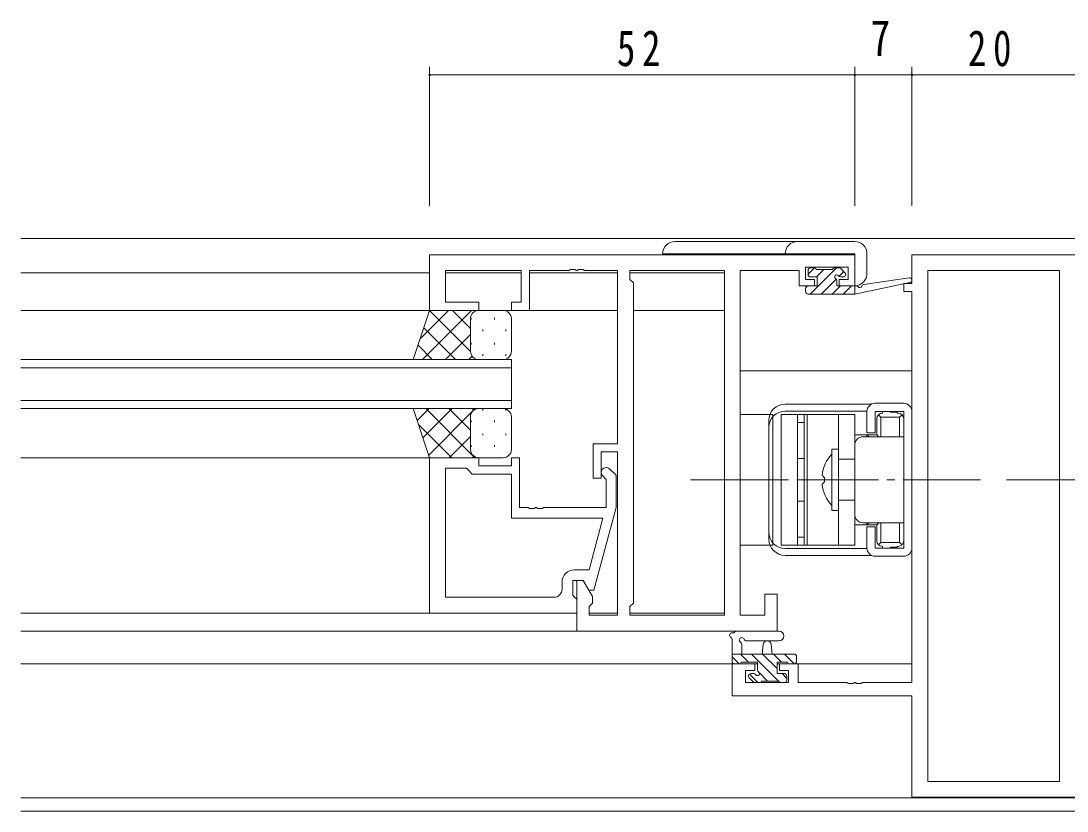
# Model space of a CAD drawing. Units: millimetres on the paper. Extents: x -397 to 397, y -282 to 282.
# Drawn here: x 62.1 to 190.1, y 4.3 to 100.9 of the extents above; entities that cross this region are included whole.
import ezdxf
from ezdxf.enums import TextEntityAlignment as Align

# ---------------------------------------------------------------- set-up
doc = ezdxf.new("R2010")
doc.units = ezdxf.units.MM
doc.linetypes.add('USER2', pattern=[13, 10, -1, 1, -1])
doc.linetypes.add('USER4', pattern=[4, 3, -1])
for name, color, linetype, lineweight in [('0-3_YKK_11', 7, 'Continuous', 18), ('0-4_YKK_12', 2, 'Continuous', 18), ('0-6_YKK_13', 4, 'Continuous', 18), ('0-7_YKK_D', 6, 'Continuous', 18)]:
    doc.layers.add(name, color=color, linetype=linetype, lineweight=lineweight)
doc.styles.add('ＭＳ ゴシック', font='')
doc.styles.get('ＭＳ ゴシック').set_extended_font_data('MS Gothic')

msp = doc.modelspace()

# ---------------------------------------------------------------- linework, layer by layer
at = {"layer": '0-3_YKK_11'}
for p, q in [((112.092, 72.312), (112.092, 65.512)), ((164.092, 72.312), (112.092, 72.312)), ((164.092, 68.512), (164.092, 72.312)), ((129.134, 70.382), (129.317, 70.502)), ((129.317, 70.502), (129.867, 70.502)), ((129.867, 70.502), (130.05, 70.382)), ((130.134, 70.382), (130.317, 70.502)), ((130.317, 70.502), (130.867, 70.502)), ((130.867, 70.502), (131.05, 70.382)), ((158.092, 69.312), (158.092, 70.812)), ((158.092, 70.812), (163.292, 70.812)), ((163.292, 70.812), (163.292, 69.312)), ((114.022, 66.512), (114.022, 70.382)), ((114.022, 70.382), (123.292, 70.382)), ((124.292, 65.512), (124.292, 70.382)), ((124.292, 70.382), (129.134, 70.382)), ((130.05, 70.382), (130.134, 70.382)), ((131.05, 70.382), (135.092, 70.382)), ((135.092, 70.382), (135.092, 49.212)), ((136.592, 70.382), (136.592, 69.312)), ((148.162, 70.382), (136.592, 70.382)), ((136.592, 69.312), (137.022, 68.882)), ((148.162, 28.242), (148.162, 70.382)), ((148.162, 28.242), (148.162, 70.382)), ((150.092, 70.382), (157.292, 70.382)), ((150.092, 28.242), (150.092, 70.382)), ((157.292, 70.382), (157.292, 69.582)), ((157.292, 69.582), (157.292, 68.512)), ((159.192, 69.312), (158.092, 69.312)), ((159.192, 68.512), (159.192, 69.312)), ((162.192, 69.312), (162.192, 68.512)), ((163.292, 69.312), (162.192, 69.312)), ((189.162, 70.382), (173.022, 70.382)), ((173.022, 70.382), (173.022, 7.942)), ((189.162, 7.942), (189.162, 70.382)), ((189.162, 7.942), (189.162, 70.382)), ((137.022, 68.882), (137.022, 29.742)), ((157.292, 68.512), (159.192, 68.512)), ((162.192, 68.512), (164.092, 68.512)), ((170.092, 67.812), (170.092, 68.812)), ((170.092, 68.812), (171.092, 68.812)), ((171.092, 67.812), (170.092, 67.812)), ((171.092, 20.042), (171.092, 67.812)), ((112.092, 65.512), (118.092, 65.512)), ((118.092, 66.512), (114.022, 66.512)), ((118.092, 65.512), (118.092, 66.512)), ((122.092, 66.512), (122.092, 65.512)), ((122.092, 65.512), (124.292, 65.512)), ((135.092, 49.212), (132.092, 49.212)), ((132.092, 49.212), (132.092, 45.012)), ((112.092, 47.512), (118.092, 47.512)), ((112.092, 28.512), (112.092, 47.512)), ((118.092, 47.512), (118.092, 46.512)), ((122.092, 47.512), (123.092, 47.512)), ((122.092, 46.512), (122.092, 47.512)), ((123.092, 47.512), (123.092, 41.412)), ((133.092, 45.012), (133.092, 48.212)), ((133.092, 48.212), (135.092, 48.212)), ((135.092, 48.212), (135.092, 28.242)), ((116.592, 46.212), (114.022, 46.212)), ((114.022, 46.212), (114.022, 30.442)), ((114.022, 46.212), (114.022, 30.442)), ((116.792, 46.012), (116.592, 46.212)), ((118.092, 46.512), (122.092, 46.512)), ((134.116, 46.137), (134.892, 45.361)), ((117.292, 45.512), (116.792, 46.012)), ((122.092, 45.512), (117.292, 45.512)), ((122.092, 40.112), (122.092, 45.512)), ((132.092, 45.012), (133.092, 45.012)), ((133.692, 44.864), (133.268, 45.288)), ((133.692, 41.412), (133.692, 44.864)), ((134.892, 45.361), (134.892, 41.416)), ((123.092, 41.412), (124.134, 41.412)), ((124.134, 41.412), (124.317, 41.292)), ((124.317, 41.292), (124.867, 41.292)), ((124.867, 41.292), (125.05, 41.412)), ((125.05, 41.412), (125.134, 41.412)), ((125.134, 41.412), (125.317, 41.292)), ((125.317, 41.292), (125.867, 41.292)), ((125.867, 41.292), (126.05, 41.412)), ((126.05, 41.412), (133.692, 41.412)), ((134.892, 41.416), (132.185, 31.312)), ((133.3, 40.112), (122.092, 40.112)), ((128.292, 31.442), (128.292, 32.312)), ((130.892, 32.512), (129.592, 32.512)), ((129.592, 32.512), (129.592, 30.712)), ((130.892, 32.512), (130.092, 32.512)), ((130.092, 32.512), (130.092, 26.312)), ((131.585, 31.312), (130.892, 32.512)), ((132.022, 30.555), (130.892, 32.512)), ((132.185, 31.312), (131.585, 31.312)), ((153.092, 30.812), (153.092, 28.242)), ((154.592, 30.812), (153.092, 30.812)), ((154.592, 26.312), (154.592, 30.812)), ((114.022, 30.442), (127.292, 30.442)), ((129.592, 30.712), (129.792, 30.512)), ((129.792, 30.512), (130.092, 30.212)), ((130.092, 30.212), (130.092, 28.512)), ((131.592, 29.312), (132.022, 29.742)), ((132.022, 29.742), (132.022, 30.555)), ((137.022, 29.742), (136.592, 29.312)), ((130.092, 28.512), (112.092, 28.512)), ((131.592, 28.242), (131.592, 29.312)), ((135.092, 28.242), (131.592, 28.242)), ((136.592, 29.312), (136.592, 28.242)), ((136.592, 28.242), (148.162, 28.242)), ((153.092, 28.242), (150.092, 28.242)), ((130.092, 26.312), (154.592, 26.312)), ((149.092, 22.312), (151.892, 22.312)), ((149.092, 18.412), (149.092, 22.312)), ((151.892, 22.312), (151.892, 21.512)), ((154.892, 22.312), (157.192, 22.312)), ((154.892, 21.512), (154.892, 22.312)), ((157.192, 22.312), (157.192, 20.042)), ((151.892, 21.512), (150.722, 21.512)), ((150.722, 21.512), (150.722, 20.042)), ((155.992, 21.512), (154.892, 21.512)), ((155.992, 20.042), (155.992, 21.512)), ((150.722, 20.042), (155.992, 20.042)), ((157.192, 20.042), (163.134, 20.042)), ((163.134, 20.042), (163.317, 19.922)), ((163.317, 19.922), (163.867, 19.922)), ((163.867, 19.922), (164.05, 20.042)), ((164.05, 20.042), (164.134, 20.042)), ((164.134, 20.042), (164.317, 19.922)), ((164.317, 19.922), (164.867, 19.922)), ((164.867, 19.922), (165.05, 20.042)), ((165.05, 20.042), (171.092, 20.042)), ((171.092, 18.412), (149.092, 18.412)), ((171.092, 6.012), (171.092, 18.412)), ((173.022, 7.942), (189.162, 7.942)), ((191.092, 6.012), (171.092, 6.012))]:
    msp.add_line(p, q, dxfattribs=at)
for points in [[(171.092, 68.812), (171.092, 72.312), (191.092, 72.312)], [(123.292, 70.382), (123.292, 66.512), (122.092, 66.512)], [(129.792, 33.812), (131.612, 33.812), (133.3, 40.112)]]:
    msp.add_lwpolyline(points, dxfattribs=at)
for centre, radius, start, end in [((133.692, 45.712), 0.6, 44.99999, 225.00001), ((129.792, 32.312), 1.5, 90.00001, 179.99999), ((127.292, 31.442), 1, 270.00001, 359.99999)]:
    msp.add_arc(centre, radius, start, end, dxfattribs=at)
at = {"layer": '0-4_YKK_12'}
for p, q in [((62.092, 74.312), (300.092, 74.312)), ((62.092, 70.112), (112.092, 70.112)), ((123.29, 70.112), (114.023, 70.112)), ((135.09, 70.112), (124.293, 70.112)), ((148.162, 70.112), (136.593, 70.112)), ((135.092, 65.512), (62.092, 65.512)), ((148.162, 65.512), (137.022, 65.512)), ((62.092, 59.512), (122.092, 59.512)), ((122.092, 59.512), (122.092, 53.512)), ((122.092, 58.512), (62.092, 58.512)), ((171.092, 58.112), (150.092, 58.112)), ((62.092, 54.512), (122.092, 54.512)), ((122.092, 53.512), (62.092, 53.512)), ((62.092, 47.512), (112.592, 47.513)), ((62.092, 28.512), (130.092, 28.512)), ((135.09, 28.512), (131.593, 28.512)), ((148.162, 28.512), (136.593, 28.512)), ((62.092, 26.312), (130.392, 26.312)), ((62.092, 22.312), (152.192, 22.312)), ((171.092, 22.312), (154.592, 22.312)), ((300.092, 5.942), (62.092, 5.942)), ((300.092, 4.312), (62.092, 4.312))]:
    msp.add_line(p, q, dxfattribs=at)
at = {"layer": '0-6_YKK_13'}
for p, q in [((142.094, 73.933), (164.094, 73.933)), ((164.094, 72.433), (140.594, 72.433)), ((164.094, 68.533), (164.094, 72.433)), ((165.594, 72.433), (165.594, 70.033)), ((158.392, 69.949), (159.155, 70.712)), ((158.392, 69.912), (158.392, 70.412)), ((158.649, 67.512), (161.849, 70.712)), ((158.692, 70.712), (159.192, 70.712)), ((159.392, 70.512), (161.392, 70.512)), ((159.402, 69.612), (160.302, 70.512)), ((161.592, 70.712), (162.192, 70.712)), ((162.404, 70.625), (162.904, 70.125)), ((159.996, 67.512), (161.824, 69.341)), ((162.163, 69.68), (162.756, 70.273)), ((162.692, 69.612), (162.353, 69.612)), ((165.204, 68.686), (170.746, 69.509)), ((158.092, 67.812), (158.092, 68.212)), ((158.113, 68.324), (158.28, 68.491)), ((158.392, 68.512), (159.492, 68.512)), ((161.343, 67.512), (162.343, 68.512)), ((162.69, 67.512), (163.69, 68.512)), ((164.09, 67.512), (170.851, 68.919)), ((164.09, 68.512), (164.177, 68.527)), ((164.09, 67.512), (164.09, 68.512)), ((158.392, 67.512), (164.09, 67.512)), ((164.037, 67.512), (164.09, 67.565)), ((110.092, 59.512), (112.092, 65.512)), ((114.395, 65.512), (110.94, 62.057)), ((117.224, 65.513), (111.224, 59.512)), ((117.092, 60.492), (112.087, 65.497)), ((112.092, 65.512), (118.092, 65.513)), ((117.092, 63.321), (114.9, 65.512)), ((117.779, 65.462), (117.728, 65.513)), ((121.092, 65.513), (118.092, 65.513)), ((117.092, 64.513), (117.092, 60.513)), ((117.092, 64.513), (117.092, 60.513)), ((117.182, 64.593), (117.182, 64.393)), ((120.012, 64.593), (120.012, 64.393)), ((122.092, 60.513), (122.092, 64.513)), ((115.243, 59.513), (111.38, 63.376)), ((118.597, 63.178), (118.597, 62.978)), ((121.427, 63.178), (121.427, 62.978)), ((117.092, 62.552), (114.052, 59.512)), ((117.182, 61.563), (117.182, 61.363)), ((120.012, 61.563), (120.012, 61.363)), ((112.415, 59.512), (110.673, 61.255)), ((118.092, 59.513), (110.092, 59.512)), ((117.287, 59.919), (116.88, 59.513)), ((118.072, 59.513), (118.071, 59.513)), ((118.092, 59.513), (121.092, 59.513)), ((118.597, 60.148), (118.597, 59.948)), ((121.427, 60.148), (121.427, 59.948)), ((155.592, 54.062), (166.156, 54.062)), ((170.092, 54.162), (166.592, 54.162)), ((110.092, 53.513), (112.092, 47.513)), ((118.092, 53.512), (110.092, 53.513)), ((112.015, 53.513), (110.573, 52.07)), ((114.843, 53.513), (111.28, 49.949)), ((117.624, 47.512), (111.624, 53.513)), ((117.672, 53.512), (111.987, 47.828)), ((117.092, 50.873), (114.452, 53.513)), ((117.092, 48.512), (117.092, 52.512)), ((117.092, 48.512), (117.092, 52.512)), ((117.485, 53.308), (117.28, 53.512)), ((118.092, 53.512), (121.092, 53.512)), ((118.597, 53.277), (118.597, 53.477)), ((121.427, 53.277), (121.427, 53.455)), ((122.092, 52.512), (122.092, 48.512)), ((150.094, 52.812), (154.094, 52.812)), ((150.094, 36.812), (150.094, 52.812)), ((154.094, 52.812), (154.094, 36.812)), ((158.292, 52.812), (155.092, 52.812)), ((155.092, 52.812), (155.092, 36.812)), ((155.592, 53.212), (165.603, 53.212)), ((157.092, 36.812), (157.092, 52.812)), ((164.092, 52.812), (157.892, 52.812)), ((157.892, 52.812), (157.892, 36.812)), ((158.292, 36.812), (158.292, 52.812)), ((162.092, 36.812), (162.092, 52.812)), ((164.092, 36.812), (164.092, 52.812)), ((165.592, 50.562), (165.592, 53.162)), ((166.592, 53.162), (166.592, 50.562)), ((166.592, 53.162), (170.092, 53.162)), ((167.292, 52.462), (166.997, 52.757)), ((168.492, 53.162), (167.492, 53.162)), ((167.492, 53.162), (167.492, 52.962)), ((168.492, 53.162), (168.492, 53.062)), ((169.292, 53.062), (168.492, 53.062)), ((169.292, 52.962), (169.292, 53.062)), ((169.392, 52.962), (169.292, 52.962)), ((169.592, 52.462), (169.887, 52.757)), ((170.092, 36.462), (170.092, 53.162)), ((171.092, 36.462), (171.092, 53.162)), ((114.795, 47.513), (110.74, 51.568)), ((117.182, 51.862), (117.182, 52.062)), ((120.012, 51.862), (120.012, 52.062)), ((153.592, 52.062), (153.592, 37.562)), ((157.892, 51.812), (157.092, 51.812)), ((157.092, 51.812), (157.092, 37.812)), ((157.892, 37.812), (157.892, 51.812)), ((166.792, 50.312), (166.792, 52.262)), ((167.292, 52.462), (169.592, 52.462)), ((167.292, 50.062), (167.292, 52.462)), ((169.592, 52.462), (169.592, 50.062)), ((170.092, 37.362), (170.092, 52.262)), ((117.092, 50.104), (114.5, 47.513)), ((118.597, 50.247), (118.597, 50.447)), ((121.427, 50.247), (121.427, 50.447)), ((166.792, 50.312), (164.092, 50.312)), ((165.092, 50.062), (170.092, 50.062)), ((165.592, 50.562), (166.592, 50.562)), ((165.592, 50.312), (165.592, 50.062)), ((165.592, 50.312), (165.842, 50.062)), ((166.792, 50.312), (167.042, 50.062)), ((117.182, 48.832), (117.182, 49.032)), ((120.012, 48.832), (120.012, 49.032)), ((164.092, 49.062), (164.092, 40.562)), ((112.092, 47.513), (118.092, 47.512)), ((117.513, 47.697), (117.328, 47.512)), ((121.092, 47.512), (118.092, 47.512)), ((162.097, 48.562), (161.292, 48.562)), ((161.292, 48.562), (161.292, 41.062)), ((162.092, 47.312), (162.092, 48.562)), ((153.592, 44.812), (155.092, 44.812)), ((160.094, 45.36), (160.392, 45.062)), ((162.092, 41.062), (162.092, 42.312)), ((161.292, 41.062), (162.097, 41.062)), ((166.792, 39.312), (164.092, 39.312)), ((165.092, 39.562), (170.092, 39.562)), ((165.592, 39.562), (165.592, 39.312)), ((165.842, 39.562), (165.592, 39.312)), ((165.592, 39.062), (166.592, 39.062)), ((165.592, 36.462), (165.592, 39.062)), ((166.592, 39.062), (166.592, 36.462)), ((166.792, 39.312), (167.042, 39.562)), ((166.792, 37.362), (166.792, 39.312)), ((167.292, 39.562), (167.292, 37.162)), ((169.592, 39.562), (169.592, 37.162)), ((157.092, 37.812), (157.892, 37.812)), ((167.292, 37.162), (166.997, 36.868)), ((167.292, 37.162), (169.592, 37.162)), ((169.592, 37.162), (169.887, 36.868)), ((155.092, 36.812), (158.292, 36.812)), ((155.592, 36.412), (165.603, 36.412)), ((157.892, 36.812), (164.092, 36.812)), ((166.592, 36.462), (170.092, 36.462)), ((167.492, 36.462), (167.492, 36.662)), ((168.492, 36.462), (167.492, 36.462)), ((168.492, 36.462), (168.492, 36.562)), ((169.292, 36.562), (168.492, 36.562)), ((155.592, 35.562), (166.156, 35.562)), ((166.592, 35.462), (170.092, 35.462)), ((154.82, 26.312), (149.657, 26.312)), ((149.092, 22.612), (149.092, 25.293)), ((150.292, 24.693), (150.292, 23.512)), ((154.82, 25.112), (150.859, 25.11)), ((152.792, 23.512), (152.894, 24.657)), ((153.992, 23.512), (153.89, 24.657)), ((149.092, 23.512), (156.692, 23.512)), ((149.961, 22.312), (149.092, 23.182)), ((151.108, 22.512), (150.108, 23.512)), ((154.755, 20.212), (151.455, 23.512)), ((154.592, 21.723), (152.802, 23.512)), ((155.149, 22.512), (154.149, 23.512)), ((156.696, 22.313), (155.496, 23.512)), ((156.992, 23.212), (156.992, 22.612)), ((149.992, 22.312), (149.392, 22.312)), ((152.192, 22.512), (150.192, 22.512)), ((152.192, 21.573), (152.192, 22.512)), ((155.892, 22.512), (154.592, 22.512)), ((154.592, 22.512), (154.592, 21.112)), ((156.692, 22.312), (156.092, 22.312)), ((151.68, 20.1), (151.18, 20.6)), ((152.261, 20.012), (151.217, 21.056)), ((151.392, 21.112), (151.731, 21.112)), ((153.408, 20.212), (152.429, 21.192)), ((154.592, 21.112), (155.492, 21.112)), ((155.792, 20.523), (155.202, 21.112)), ((155.792, 20.812), (155.792, 20.312)), ((152.492, 20.012), (151.892, 20.012)), ((154.792, 20.212), (152.692, 20.212)), ((154.951, 20.017), (154.796, 20.172)), ((155.492, 20.012), (154.992, 20.012))]:
    msp.add_line(p, q, dxfattribs=at)
at = {"layer": '0-6_YKK_13', "linetype": 'USER4'}
for p, q in [((157.892, 47.412), (157.092, 47.412)), ((162.092, 47.312), (164.092, 47.312)), ((162.092, 42.312), (164.092, 42.312)), ((157.892, 42.212), (157.092, 42.212))]:
    msp.add_line(p, q, dxfattribs=at)
at = {"layer": '0-6_YKK_13', "linetype": 'USER2'}
for p, q in [((144.011, 44.812), (179.501, 44.812)), ((218.172, 44.812), (182.683, 44.812))]:
    msp.add_line(p, q, dxfattribs=at)
at = {"layer": '0-6_YKK_13'}
for points in [[(159.492, 68.512), (159.492, 69.612), (158.692, 69.612)], [(161.892, 69.152), (161.892, 68.512), (164.09, 68.512)], [(160.094, 44.265), (160.392, 44.562), (160.392, 45.062)], [(150.094, 36.812), (154.094, 36.812), (150.094, 36.812)], [(169.392, 36.662), (169.292, 36.662), (169.292, 36.562)]]:
    msp.add_lwpolyline(points, dxfattribs=at)
for centre, radius, start, end in [((142.094, 72.433), 1.5, 90, 180), ((157.094, 72.433), 1.5, 90, 180), ((164.094, 72.433), 1.5, 0, 90), ((158.692, 70.412), 0.3, 90, 180), ((159.192, 70.512), 0.2, 0, 90), ((161.592, 70.512), 0.2, 90, 180), ((162.192, 70.412), 0.3, 45, 90), ((158.692, 69.912), 0.3, 180, 270), ((161.892, 69.612), 0.25, 33.05573, 236.94427), ((161.592, 69.152), 0.3, 0, 56.94427), ((162.353, 69.912), 0.3, 213.05573, 270), ((162.692, 69.912), 0.3, 270, 45), ((164.094, 70.033), 1.5, 270, 0), ((170.79, 69.212), 0.3, 281.74981, 98.44936), ((158.392, 68.212), 0.3, 90, 180), ((164.225, 68.23), 0.3, 39.19754, 99.19754), ((164.69, 68.61), 0.3, 219.19754, 338.44936), ((165.248, 68.389), 0.3, 98.44936, 158.44936), ((158.392, 67.812), 0.3, 180, 270), ((118.092, 64.513), 1, 90.0001, 180.0001), ((118.092, 64.513), 1, 90.0001, 180.0001), ((121.092, 64.513), 1, 0.0001, 90.0001), ((118.092, 60.513), 1, 180.0001, 270.0001), ((118.092, 60.513), 1, 180.0001, 270.0001), ((121.092, 60.513), 1, 270.0001, 0.0001), ((155.592, 52.062), 2, 90, 180), ((166.592, 53.162), 1, 90, 180), ((170.092, 53.162), 1, 0, 90), ((118.092, 52.512), 1, 89.9999, 179.9999), ((118.092, 52.512), 1, 89.9999, 179.9999), ((121.092, 52.512), 1, 359.9999, 89.9999), ((155.592, 51.212), 2, 90, 180), ((167.492, 52.262), 0.7, 90, 180), ((169.392, 52.262), 0.7, 0, 90), ((165.092, 49.062), 1, 90, 180), ((118.092, 48.512), 1, 179.9999, 269.9999), ((118.092, 48.512), 1, 179.9999, 269.9999), ((121.092, 48.512), 1, 269.9999, 359.9999), ((164.672, 44.812), 4.61, 137.15439, 173.18067), ((164.672, 44.812), 4.61, 186.81933, 222.84561), ((165.092, 40.562), 1, 180, 270), ((155.592, 38.412), 2, 180, 270), ((155.592, 37.562), 2, 180, 270), ((167.492, 37.362), 0.7, 180, 270), ((169.392, 37.362), 0.7, 270, 0), ((166.592, 36.462), 1, 180, 270), ((170.092, 36.462), 1, 270, 0), ((149.092, 25.812), 0.3, 79.47122, 240), ((149.201, 26.402), 0.3, 259.47122, 319.47122), ((149.657, 26.012), 0.3, 90, 139.47122), ((154.819, 25.712), 0.6, 270.04023, 90.04023), ((148.792, 25.293), 0.3, 0, 60), ((150.292, 25.212), 0.3, 19.18976, 240), ((149.992, 24.693), 0.3, 0, 60), ((150.858, 25.41), 0.3, 199.18976, 270.04023), ((153.392, 24.612), 0.5, 5.09207, 174.90793), ((156.692, 23.212), 0.3, 0, 90), ((149.392, 22.612), 0.3, 180, 270), ((149.992, 22.512), 0.2, 270, 0), ((156.092, 22.512), 0.2, 180, 270), ((156.692, 22.612), 0.3, 270, 0), ((151.392, 20.812), 0.3, 90, 225), ((151.731, 20.812), 0.3, 33.05573, 90), ((152.192, 21.112), 0.25, 213.05573, 56.94427), ((152.492, 21.573), 0.3, 180, 236.94427), ((155.492, 20.812), 0.3, 0, 90), ((151.892, 20.312), 0.3, 225, 270), ((152.492, 20.212), 0.2, 270, 0), ((154.992, 20.212), 0.2, 180, 270), ((155.492, 20.312), 0.3, 270, 0)]:
    msp.add_arc(centre, radius, start, end, dxfattribs=at)
at = {"layer": '0-7_YKK_D'}
for p, q in [((112.092, 78.312), (112.092, 95.312)), ((164.092, 78.312), (164.092, 95.312)), ((164.094, 78.312), (164.094, 95.312)), ((171.092, 78.312), (171.092, 95.312)), ((171.092, 78.312), (171.092, 95.312)), ((164.092, 94.312), (112.092, 94.312)), ((164.094, 94.312), (171.092, 94.312)), ((171.092, 94.312), (191.092, 94.312))]:
    msp.add_line(p, q, dxfattribs=at)
for centre, start, end in [((112.092, 94.312), 0, 180), ((112.092, 94.312), 180, 0), ((164.092, 94.312), 0, 180), ((164.092, 94.312), 180, 0), ((164.094, 94.312), 0, 180), ((164.094, 94.312), 180, 0), ((171.092, 94.312), 0, 180), ((171.092, 94.312), 0, 180), ((171.092, 94.312), 180, 0), ((171.092, 94.312), 180, 0)]:
    msp.add_arc(centre, 0.106, start, end, dxfattribs=at)

# ---------------------------------------------------------------- texts
at = {"layer": '0-7_YKK_D', "color": 7, "style": 'ＭＳ ゴシック', "width": 0.8}
msp.add_text('7', height=4.399, dxfattribs=at).set_placement((166.046, 95.312), align=Align.BOTTOM_LEFT)
at = {"layer": '0-7_YKK_D', "color": 7, "char_height": 4.399, "attachment_point": 7, "style": 'ＭＳ ゴシック'}
for s, insert in [('\\T1.37;\\W0.75;52', (135.01, 95.312)), ('\\T1.37;\\W0.75;20', (177.949, 95.312))]:
    msp.add_mtext(s, dxfattribs=dict(at, insert=insert))

doc.saveas('drawing.dxf')
